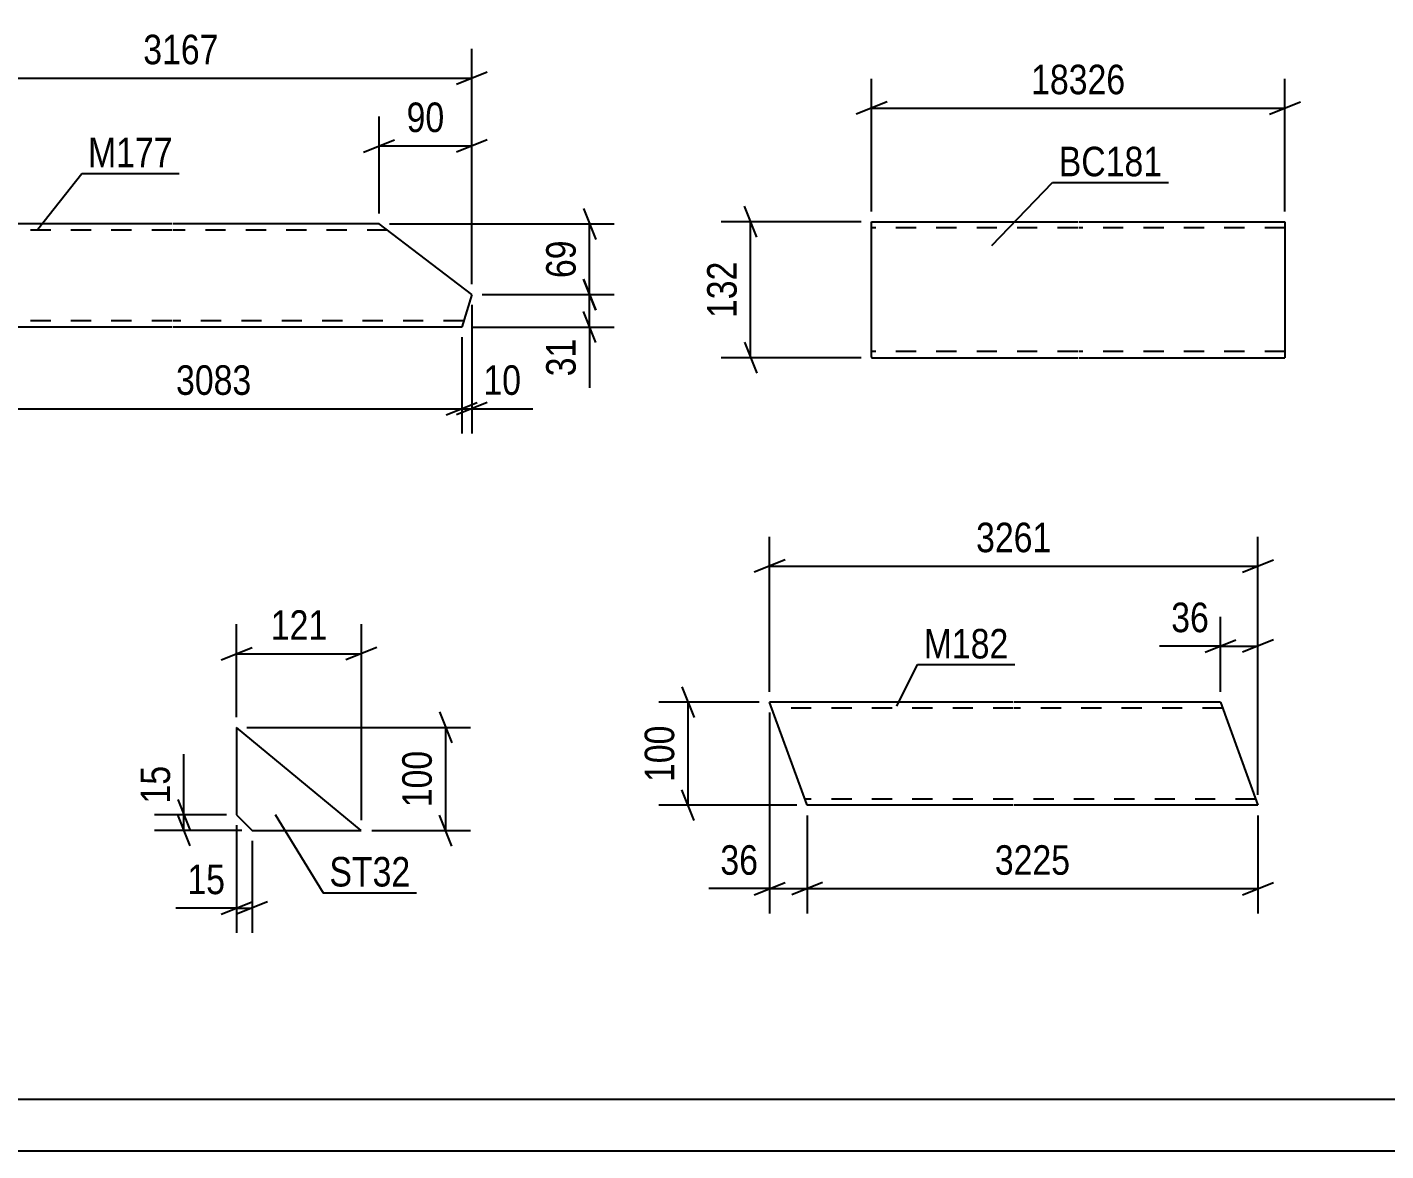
# Model space of a CAD drawing. Header units: millimetres. Extents: x 0 to 841, y 0 to 594.
# Drawn here: x 264.4 to 396.2, y 0 to 109 of the extents above; entities that cross this region are included whole.
import ezdxf

# ---------------------------------------------------------------- set-up
doc = ezdxf.new("R2010")
doc.units = ezdxf.units.MM
doc.linetypes.add('DXK_LINE_DOT2', pattern=[3.9198, 1.9599, -1.9599])
doc.styles.add('Arial Narrow', font='ARIALN.TTF', dxfattribs={"height": 0.2})

# ---------------------------------------------------------------- blocks, each defined once
blk = doc.blocks.new('Unknown-318892383-1113')
at = {"color": 5, "linetype": 'Continuous'}
for p, q in [((5, 5), (836, 5)), ((0, 0), (841, 0))]:
    blk.add_line(p, q, dxfattribs=at)
blk = doc.blocks.new('Part-318892383-1225 - 1205')
at = {"color": 2, "linetype": 'Continuous'}
for p, q in [((346.3, 77.05), (346.3, 90.16)), ((346.3, 90.16), (366.3, 90.16)), ((366.4, 90.16), (386.4, 90.16)), ((386.4, 90.16), (386.4, 76.96)), ((346.3, 77.05), (346.3, 76.96)), ((346.3, 76.96), (366.3, 76.96)), ((366.4, 76.96), (386.4, 76.96))]:
    blk.add_line(p, q, dxfattribs=at)
at = {"color": 7, "linetype": 'DXK_LINE_DOT2'}
for p, q in [((386.4, 90.07), (386.4, 90.16)), ((366.3, 89.56), (346.3, 89.56)), ((386.4, 89.56), (366.4, 89.56)), ((346.3, 77.56), (346.3, 77.6)), ((366.3, 77.56), (346.3, 77.56)), ((386.4, 77.56), (366.4, 77.56)), ((386.4, 77.56), (386.4, 77.6))]:
    blk.add_line(p, q, dxfattribs=at)
blk = doc.blocks.new('Part-318892383-2391 - 2375')
at = {"color": 2, "linetype": 'Continuous'}
for p, q in [((360.05, 43.54), (336.41, 43.54)), ((340.01, 33.63), (336.41, 43.54)), ((380.15, 43.54), (360.15, 43.54)), ((380.15, 43.54), (383.79, 33.54)), ((340.05, 33.54), (340.01, 33.63)), ((360.05, 33.54), (340.05, 33.54)), ((383.79, 33.54), (360.15, 33.54))]:
    blk.add_line(p, q, dxfattribs=at)
at = {"color": 7, "linetype": 'DXK_LINE_DOT2'}
for p, q in [((360.05, 42.94), (336.63, 42.94)), ((380.36, 42.94), (360.15, 42.94)), ((339.83, 34.14), (339.81, 34.18)), ((360.05, 34.14), (339.83, 34.14)), ((383.57, 34.14), (360.15, 34.14)), ((383.57, 34.14), (383.55, 34.18))]:
    blk.add_line(p, q, dxfattribs=at)
blk = doc.blocks.new('Part-318892383-2146 - 2130')
at = {"color": 2, "linetype": 'Continuous'}
for p, q in [((251.08, 85.54), (252.45, 89.94)), ((278.42, 89.94), (252.45, 89.94)), ((298.52, 89.94), (278.52, 89.94)), ((307.52, 83.09), (298.52, 89.94)), ((258.42, 79.94), (251.08, 85.54)), ((307.52, 83.09), (306.54, 79.94)), ((278.42, 79.94), (258.42, 79.94)), ((306.54, 79.94), (278.52, 79.94))]:
    blk.add_line(p, q, dxfattribs=at)
at = {"color": 7, "linetype": 'DXK_LINE_DOT2'}
for p, q in [((278.42, 89.34), (252.26, 89.34)), ((299.31, 89.34), (278.52, 89.34)), ((278.42, 80.54), (257.63, 80.54)), ((306.72, 80.54), (278.52, 80.54))]:
    blk.add_line(p, q, dxfattribs=at)
blk = doc.blocks.new('Part-318892383-1822 - 1806')
at = {"color": 2, "linetype": 'Continuous'}
for p, q in [((296.79, 31.09), (284.7, 41.09)), ((284.7, 41.09), (284.7, 32.59)), ((284.7, 32.59), (286.2, 31.09)), ((286.2, 31.09), (296.79, 31.09))]:
    blk.add_line(p, q, dxfattribs=at)
blk = doc.blocks.new('StraightDimension-318892383-1229 - 1205')
at = {"color": 7, "linetype": 'Continuous'}
for p, q in [((335.16, 88.66), (333.96, 91.66)), ((345.3, 90.16), (331.71, 90.16)), ((334.56, 76.96), (334.56, 90.16)), ((333.96, 78.46), (335.16, 75.46)), ((345.3, 76.96), (331.71, 76.96))]:
    blk.add_line(p, q, dxfattribs=at)
at = {"color": 0}
blk.add_wipeout([(333.81, 86.9), (329.61, 86.9), (329.61, 80.21), (333.81, 80.21)], dxfattribs=at)
at = {"color": 3, "style": 'Arial Narrow'}
blk.add_text('132', height=2.863, rotation=90.0002, dxfattribs=at).set_placement((333.21, 80.81))
blk = doc.blocks.new('StraightDimension-318892383-1250 - 1205')
at = {"color": 7, "linetype": 'Continuous'}
for p, q in [((346.3, 91.16), (346.3, 104.03)), ((386.4, 91.16), (386.4, 104.03)), ((347.8, 101.78), (344.8, 100.58)), ((384.9, 100.58), (387.9, 101.78)), ((346.3, 101.18), (386.4, 101.18))]:
    blk.add_line(p, q, dxfattribs=at)
at = {"color": 0}
blk.add_wipeout([(371.52, 101.93), (371.52, 106.13), (361.18, 106.13), (361.18, 101.93)], dxfattribs=at)
at = {"color": 3, "style": 'Arial Narrow'}
blk.add_text('18326', height=2.863, dxfattribs=at).set_placement((361.78, 102.53))
blk = doc.blocks.new('StraightDimension-318892383-2446 - 2375')
at = {"color": 7, "linetype": 'Continuous'}
for p, q in [((336.41, 42.54), (336.41, 23.04)), ((340.05, 32.54), (340.05, 23.04)), ((336.41, 25.44), (330.5, 25.44)), ((336.41, 25.44), (330.5, 25.44)), ((334.91, 24.84), (337.91, 26.04)), ((336.41, 25.44), (340.05, 25.44)), ((341.55, 26.04), (338.55, 24.84))]:
    blk.add_line(p, q, dxfattribs=at)
at = {"color": 0}
blk.add_wipeout([(335.88, 26.19), (335.88, 30.39), (331.03, 30.39), (331.03, 26.19)], dxfattribs=at)
at = {"color": 3, "style": 'Arial Narrow'}
blk.add_text('36', height=2.863, dxfattribs=at).set_placement((331.63, 26.79))
blk = doc.blocks.new('StraightDimension-318892383-2419 - 2375')
at = {"color": 7, "linetype": 'Continuous'}
for p, q in [((380.15, 44.54), (380.15, 51.83)), ((383.79, 34.54), (383.79, 51.83)), ((380.15, 48.98), (374.24, 48.98)), ((380.15, 48.98), (374.24, 48.98)), ((378.65, 48.38), (381.65, 49.58)), ((380.15, 48.98), (383.79, 48.98)), ((385.29, 49.58), (382.29, 48.38))]:
    blk.add_line(p, q, dxfattribs=at)
at = {"color": 0}
blk.add_wipeout([(379.62, 49.73), (379.62, 53.93), (374.77, 53.93), (374.77, 49.73)], dxfattribs=at)
at = {"color": 3, "style": 'Arial Narrow'}
blk.add_text('36', height=2.863, dxfattribs=at).set_placement((375.37, 50.33))
blk = doc.blocks.new('StraightDimension-318892383-2394 - 2375')
at = {"color": 7, "linetype": 'Continuous'}
for p, q in [((336.41, 44.54), (336.41, 59.59)), ((383.79, 34.54), (383.79, 59.59)), ((337.91, 57.34), (334.91, 56.14)), ((336.41, 56.74), (383.79, 56.74)), ((382.29, 56.14), (385.29, 57.34))]:
    blk.add_line(p, q, dxfattribs=at)
at = {"color": 0}
blk.add_wipeout([(364.35, 57.49), (364.35, 61.69), (355.84, 61.69), (355.84, 57.49)], dxfattribs=at)
at = {"color": 3, "style": 'Arial Narrow'}
blk.add_text('3261', height=2.863, dxfattribs=at).set_placement((356.44, 58.09))
blk = doc.blocks.new('StraightDimension-318892383-2405 - 2375')
at = {"color": 7, "linetype": 'Continuous'}
for p, q in [((327.9, 45.04), (329.1, 42.04)), ((335.41, 43.54), (325.65, 43.54)), ((328.5, 33.54), (328.5, 43.54)), ((329.1, 32.04), (327.9, 35.04)), ((339.05, 33.54), (325.65, 33.54))]:
    blk.add_line(p, q, dxfattribs=at)
at = {"color": 0}
blk.add_wipeout([(327.75, 41.88), (323.55, 41.88), (323.55, 35.19), (327.75, 35.19)], dxfattribs=at)
at = {"color": 3, "style": 'Arial Narrow'}
blk.add_text('100', height=2.863, rotation=90.0002, dxfattribs=at).set_placement((327.15, 35.79))
blk = doc.blocks.new('StraightDimension-318892383-2433 - 2375')
at = {"color": 7, "linetype": 'Continuous'}
for p, q in [((340.05, 32.54), (340.05, 23.04)), ((383.79, 32.54), (383.79, 23.04)), ((341.55, 26.04), (338.55, 24.84)), ((340.05, 25.44), (383.79, 25.44)), ((382.29, 24.84), (385.29, 26.04))]:
    blk.add_line(p, q, dxfattribs=at)
at = {"color": 0}
blk.add_wipeout([(366.17, 26.19), (366.17, 30.39), (357.66, 30.39), (357.66, 26.19)], dxfattribs=at)
at = {"color": 3, "style": 'Arial Narrow'}
blk.add_text('3225', height=2.863, dxfattribs=at).set_placement((358.26, 26.79))
blk = doc.blocks.new('StraightDimension-318892383-2223 - 2130')
at = {"color": 7, "linetype": 'Continuous'}
for p, q in [((307.52, 82.09), (307.52, 69.61)), ((306.54, 78.94), (306.54, 69.61)), ((305.04, 71.41), (308.04, 72.61)), ((309.02, 72.61), (306.02, 71.41)), ((306.54, 72.01), (307.52, 72.01)), ((307.52, 72.01), (313.42, 72.01)), ((307.52, 72.01), (313.42, 72.01))]:
    blk.add_line(p, q, dxfattribs=at)
at = {"color": 0}
blk.add_wipeout([(312.9, 72.76), (312.9, 76.96), (308.04, 76.96), (308.04, 72.76)], dxfattribs=at)
at = {"color": 3, "style": 'Arial Narrow'}
blk.add_text('10', height=2.863, dxfattribs=at).set_placement((308.64, 73.36))
blk = doc.blocks.new('StraightDimension-318892383-2149 - 2130')
at = {"color": 7, "linetype": 'Continuous'}
for p, q in [((298.52, 90.94), (298.52, 100.36)), ((307.52, 84.09), (307.52, 100.36)), ((297.02, 96.91), (300.02, 98.11)), ((309.02, 98.11), (306.02, 96.91)), ((298.52, 97.51), (307.52, 97.51))]:
    blk.add_line(p, q, dxfattribs=at)
at = {"color": 0}
blk.add_wipeout([(305.45, 98.26), (305.45, 102.46), (300.59, 102.46), (300.59, 98.26)], dxfattribs=at)
at = {"color": 3, "style": 'Arial Narrow'}
blk.add_text('90', height=2.863, dxfattribs=at).set_placement((301.19, 98.86))
blk = doc.blocks.new('StraightDimension-318892383-2203 - 2130')
at = {"color": 7, "linetype": 'Continuous'}
for p, q in [((258.42, 78.94), (258.42, 69.61)), ((306.54, 78.94), (306.54, 69.61)), ((259.92, 72.61), (256.92, 71.41)), ((305.04, 71.41), (308.04, 72.61)), ((258.42, 72.01), (306.54, 72.01))]:
    blk.add_line(p, q, dxfattribs=at)
at = {"color": 0}
blk.add_wipeout([(286.74, 72.76), (286.74, 76.96), (278.22, 76.96), (278.22, 72.76)], dxfattribs=at)
at = {"color": 3, "style": 'Arial Narrow'}
blk.add_text('3083', height=2.863, dxfattribs=at).set_placement((278.82, 73.36))
blk = doc.blocks.new('StraightDimension-318892383-2268 - 2130')
at = {"color": 7, "linetype": 'Continuous'}
for p, q in [((251.08, 86.54), (251.08, 106.94)), ((307.52, 84.09), (307.52, 106.94)), ((252.58, 104.69), (249.58, 103.49)), ((306.02, 103.49), (309.02, 104.69)), ((251.08, 104.09), (307.52, 104.09))]:
    blk.add_line(p, q, dxfattribs=at)
at = {"color": 0}
blk.add_wipeout([(283.55, 104.84), (283.55, 109.04), (275.04, 109.04), (275.04, 104.84)], dxfattribs=at)
at = {"color": 3, "style": 'Arial Narrow'}
blk.add_text('3167', height=2.863, dxfattribs=at).set_placement((275.64, 105.44))
blk = doc.blocks.new('StraightDimension-318892383-2324 - 2130')
at = {"color": 7, "linetype": 'Continuous'}
for p, q in [((318.34, 84.59), (319.54, 81.59)), ((308.52, 83.09), (321.34, 83.09)), ((318.94, 79.94), (318.94, 83.09)), ((319.54, 78.44), (318.34, 81.44)), ((307.54, 79.94), (321.34, 79.94)), ((318.94, 79.94), (318.94, 74.04)), ((318.94, 79.94), (318.94, 74.04))]:
    blk.add_line(p, q, dxfattribs=at)
at = {"color": 0}
blk.add_wipeout([(318.19, 79.42), (313.99, 79.42), (313.99, 74.56), (318.19, 74.56)], dxfattribs=at)
at = {"color": 3, "style": 'Arial Narrow'}
blk.add_text('31', height=2.863, rotation=90.0002, dxfattribs=at).set_placement((317.59, 75.16))
blk = doc.blocks.new('StraightDimension-318892383-2344 - 2130')
at = {"color": 7, "linetype": 'Continuous'}
for p, q in [((318.34, 91.44), (319.54, 88.44)), ((299.52, 89.94), (321.34, 89.94)), ((318.94, 83.09), (318.94, 89.94)), ((319.54, 81.59), (318.34, 84.59)), ((308.52, 83.09), (321.34, 83.09))]:
    blk.add_line(p, q, dxfattribs=at)
at = {"color": 0}
blk.add_wipeout([(318.19, 88.94), (313.99, 88.94), (313.99, 84.09), (318.19, 84.09)], dxfattribs=at)
at = {"color": 3, "style": 'Arial Narrow'}
blk.add_text('69', height=2.863, rotation=90.0002, dxfattribs=at).set_placement((317.59, 84.69))
blk = doc.blocks.new('StraightDimension-318892383-1858 - 1806')
at = {"color": 7, "linetype": 'Continuous'}
for p, q in [((284.7, 31.59), (284.7, 21.16)), ((286.2, 30.09), (286.2, 21.16)), ((283.2, 22.96), (286.2, 24.16)), ((287.7, 24.16), (284.7, 22.96)), ((284.7, 23.56), (278.8, 23.56)), ((284.7, 23.56), (278.8, 23.56)), ((284.7, 23.56), (286.2, 23.56))]:
    blk.add_line(p, q, dxfattribs=at)
at = {"color": 0}
blk.add_wipeout([(284.18, 24.31), (284.18, 28.51), (279.32, 28.51), (279.32, 24.31)], dxfattribs=at)
at = {"color": 3, "style": 'Arial Narrow'}
blk.add_text('15', height=2.863, dxfattribs=at).set_placement((279.92, 24.91))
blk = doc.blocks.new('StraightDimension-318892383-1848 - 1806')
at = {"color": 7, "linetype": 'Continuous'}
for p, q in [((284.7, 42.09), (284.7, 51.09)), ((296.8, 32.08), (296.8, 51.09)), ((283.2, 47.64), (286.2, 48.84)), ((298.3, 48.84), (295.3, 47.64)), ((284.7, 48.24), (296.8, 48.24))]:
    blk.add_line(p, q, dxfattribs=at)
at = {"color": 0}
blk.add_wipeout([(294.09, 48.99), (294.09, 53.19), (287.41, 53.19), (287.41, 48.99)], dxfattribs=at)
at = {"color": 3, "style": 'Arial Narrow'}
blk.add_text('121', height=2.863, dxfattribs=at).set_placement((288.01, 49.59))
blk = doc.blocks.new('StraightDimension-318892383-1824 - 1806')
at = {"color": 7, "linetype": 'Continuous'}
for p, q in [((279.59, 32.59), (279.59, 38.49)), ((279.59, 32.59), (279.59, 38.49)), ((278.99, 34.09), (280.19, 31.09)), ((283.7, 32.59), (276.74, 32.59)), ((280.19, 29.59), (278.99, 32.59)), ((279.59, 31.09), (279.59, 32.59)), ((285.2, 31.09), (276.74, 31.09))]:
    blk.add_line(p, q, dxfattribs=at)
at = {"color": 0}
blk.add_wipeout([(278.84, 37.97), (274.64, 37.97), (274.64, 33.11), (278.84, 33.11)], dxfattribs=at)
at = {"color": 3, "style": 'Arial Narrow'}
blk.add_text('15', height=2.863, rotation=90.0002, dxfattribs=at).set_placement((278.24, 33.71))
blk = doc.blocks.new('StraightDimension-318892383-1836 - 1806')
at = {"color": 7, "linetype": 'Continuous'}
for p, q in [((304.38, 42.59), (305.58, 39.59)), ((285.7, 41.09), (307.38, 41.09)), ((304.98, 31.08), (304.98, 41.09)), ((305.58, 29.58), (304.38, 32.58)), ((297.8, 31.08), (307.38, 31.08))]:
    blk.add_line(p, q, dxfattribs=at)
at = {"color": 0}
blk.add_wipeout([(304.23, 39.43), (300.03, 39.43), (300.03, 32.74), (304.23, 32.74)], dxfattribs=at)
at = {"color": 3, "style": 'Arial Narrow'}
blk.add_text('100', height=2.863, rotation=90.0002, dxfattribs=at).set_placement((303.63, 33.34))
blk = doc.blocks.new('Mark-318892383-1220 - 1205')
at = {"color": 0}
blk.add_wipeout([(374.51, 94.57), (374.51, 97.57), (364.46, 97.57), (364.46, 94.57)], dxfattribs=at)
blk.add_wipeout([(374.51, 94.57), (374.51, 97.57), (364.46, 97.57), (364.46, 94.57)], dxfattribs=at)
at = {"color": 30, "linetype": 'Continuous'}
for p, q in [((357.98, 87.84), (363.86, 93.97)), ((363.86, 93.97), (375.11, 93.97))]:
    blk.add_line(p, q, dxfattribs=at)
at = {"color": 3, "style": 'Arial Narrow'}
blk.add_text('BC181', height=2.863, dxfattribs=at).set_placement((364.46, 94.57))
blk = doc.blocks.new('Mark-318892383-2387 - 2375')
at = {"color": 0}
blk.add_wipeout([(359.59, 47.78), (359.59, 50.78), (351.36, 50.78), (351.36, 47.78)], dxfattribs=at)
blk.add_wipeout([(359.59, 47.78), (359.59, 50.78), (351.36, 50.78), (351.36, 47.78)], dxfattribs=at)
at = {"color": 30, "linetype": 'Continuous'}
for p, q in [((348.75, 43.16), (350.76, 47.18)), ((350.76, 47.18), (360.19, 47.18))]:
    blk.add_line(p, q, dxfattribs=at)
at = {"color": 3, "style": 'Arial Narrow'}
blk.add_text('M182', height=2.863, dxfattribs=at).set_placement((351.36, 47.78))
blk = doc.blocks.new('Mark-318892383-2142 - 2130')
at = {"color": 0}
blk.add_wipeout([(278.51, 95.45), (278.51, 98.45), (270.28, 98.45), (270.28, 95.45)], dxfattribs=at)
blk.add_wipeout([(278.51, 95.45), (278.51, 98.45), (270.28, 98.45), (270.28, 95.45)], dxfattribs=at)
at = {"color": 30, "linetype": 'Continuous'}
for p, q in [((265.42, 89.45), (269.68, 94.85)), ((269.68, 94.85), (279.11, 94.85))]:
    blk.add_line(p, q, dxfattribs=at)
at = {"color": 3, "style": 'Arial Narrow'}
blk.add_text('M177', height=2.863, dxfattribs=at).set_placement((270.28, 95.45))
blk = doc.blocks.new('Mark-318892383-1818 - 1806')
at = {"color": 0}
blk.add_wipeout([(301.55, 25.65), (301.55, 28.65), (293.7, 28.65), (293.7, 25.65)], dxfattribs=at)
blk.add_wipeout([(301.55, 25.65), (301.55, 28.65), (293.7, 28.65), (293.7, 25.65)], dxfattribs=at)
at = {"color": 30, "linetype": 'Continuous'}
for p, q in [((288.45, 32.65), (293.1, 25.05)), ((293.1, 25.05), (302.15, 25.05))]:
    blk.add_line(p, q, dxfattribs=at)
at = {"color": 3, "style": 'Arial Narrow'}
blk.add_text('ST32', height=2.863, dxfattribs=at).set_placement((293.7, 25.65))

msp = doc.modelspace()

# ---------------------------------------------------------------- block references
for name in ['Unknown-318892383-1113', 'Part-318892383-2146 - 2130', 'Part-318892383-1225 - 1205', 'Part-318892383-2391 - 2375', 'Part-318892383-1822 - 1806']:
    msp.add_blockref(name, (0, 0))

# ---------------------------------------------------------------- next in the draw order: block references
for name in ['StraightDimension-318892383-2149 - 2130', 'StraightDimension-318892383-1229 - 1205', 'StraightDimension-318892383-2223 - 2130', 'StraightDimension-318892383-2419 - 2375', 'StraightDimension-318892383-2446 - 2375', 'StraightDimension-318892383-1858 - 1806']:
    msp.add_blockref(name, (0, 0))

# ---------------------------------------------------------------- next in the draw order: block references
for name in ['StraightDimension-318892383-2268 - 2130', 'StraightDimension-318892383-1250 - 1205', 'StraightDimension-318892383-2203 - 2130', 'StraightDimension-318892383-2394 - 2375', 'StraightDimension-318892383-1848 - 1806']:
    msp.add_blockref(name, (0, 0))

# ---------------------------------------------------------------- next in the draw order: block references
for name in ['Mark-318892383-2142 - 2130', 'Mark-318892383-1220 - 1205', 'StraightDimension-318892383-2324 - 2130', 'Mark-318892383-2387 - 2375', 'StraightDimension-318892383-2405 - 2375', 'StraightDimension-318892383-1824 - 1806']:
    msp.add_blockref(name, (0, 0))

# ---------------------------------------------------------------- next in the draw order: block references
for name in ['StraightDimension-318892383-2344 - 2130', 'StraightDimension-318892383-1836 - 1806', 'StraightDimension-318892383-2433 - 2375']:
    msp.add_blockref(name, (0, 0))

# ---------------------------------------------------------------- next in the draw order: block references
msp.add_blockref('Mark-318892383-1818 - 1806', (0, 0))

doc.saveas('drawing.dxf')
